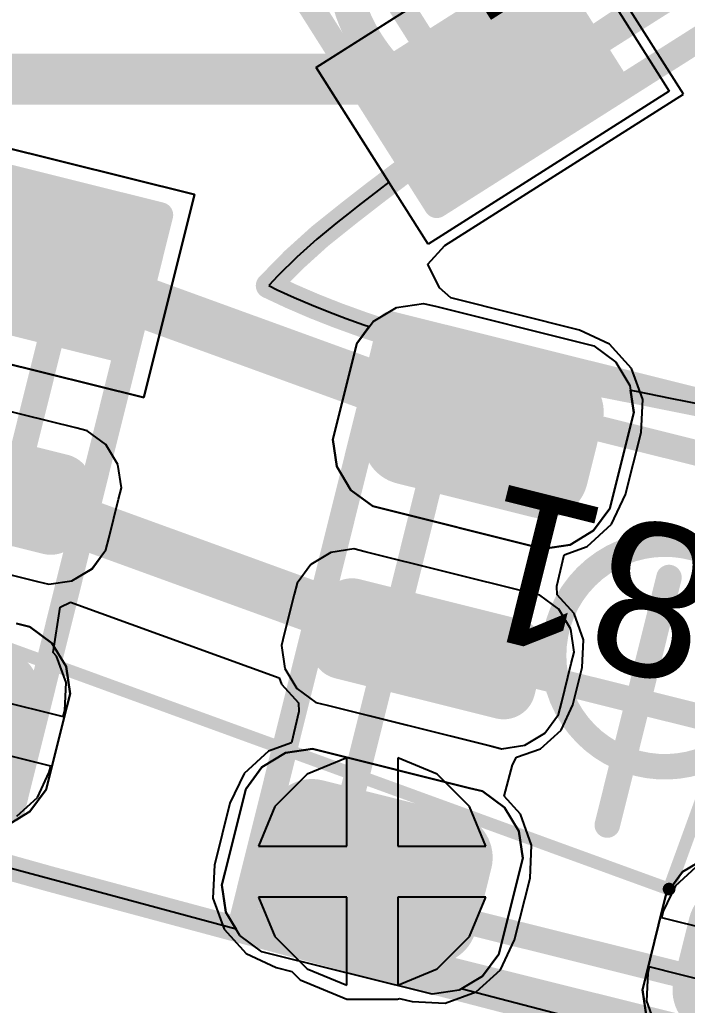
# Model space of a CAD drawing. Header units: inches. Extents: x -52 to 109, y 0 to 35.
# Drawn here: x 97.2 to 99.818, y 5.252 to 9.115 of the extents above; entities that cross this region are included whole.
import ezdxf

# ---------------------------------------------------------------- set-up
doc = ezdxf.new("R2010")
doc.units = ezdxf.units.IN
for name, color, linetype in [('Bottom Courtyard', 56, 'Continuous'), ('Bottom Layer', 5, 'Continuous'), ('Bottom Overlay', 54, 'Continuous'), ('Mechanical 1', 6, 'Continuous'), ('Mechanical 4', 56, 'Continuous'), ('Top Component Outline', 56, 'Continuous'), ('Top Courtyard', 56, 'Continuous'), ('Top Layer', 1, 'Continuous'), ('Top Overlay', 2, 'Continuous'), ('Top Paste', 8, 'Continuous'), ('Top Solder', 216, 'Continuous'), ('Via Holes', 16, 'Continuous')]:
    doc.layers.add(name, color=color, linetype=linetype)
doc.styles.add('Arial', font='', dxfattribs={"height": 0.2})
doc.styles.get('Arial').set_extended_font_data('Arial')

# ---------------------------------------------------------------- blocks, each defined once
blk = doc.blocks.new('APA_RGB_LED_2020_408')
at = {"layer": 'Top Layer'}
blk.add_hatch(color=1, dxfattribs=at).paths.add_polyline_path([(-1.25, -0.65), (-0.45, -0.65), (-0.45, -1.15), (-1.25, -1.15)])
at = {"layer": 'Top Paste'}
blk.add_hatch(color=8, dxfattribs=at).paths.add_polyline_path([(-1.25, -0.65), (-0.45, -0.65), (-0.45, -1.15), (-1.25, -1.15)])
at = {"layer": 'Top Solder'}
blk.add_hatch(color=216, dxfattribs=at).paths.add_polyline_path([(-1.3, -0.6), (-0.4, -0.6), (-0.4, -1.2), (-1.3, -1.2)])
at = {"layer": 'Top Component Outline'}
for points in [[(-1, 1, 0.1, 0.1, 0), (-1, -1, 0.1, 0.1, 0)], [(-1, -1, 0.1, 0.1, 0), (1, -1, 0.1, 0.1, 0)]]:
    blk.add_lwpolyline(points, format="xyseb", dxfattribs=at)
blk.add_lwpolyline([(-1.025, -1, 0.05, 0.05, 1), (-0.975, -1, 0.05, 0.05, 1)], format="xyseb", close=True, dxfattribs=at)
blk.add_lwpolyline([(-1.025, -1, 0.05, 0.05, 1), (-0.975, -1, 0.05, 0.05, 1)], format="xyseb", close=True, dxfattribs=at)
at = {"layer": 'Top Courtyard'}
for points in [[(-1.3, 1.2, 0.1, 0.1, 0), (-1.3, -1.2, 0.1, 0.1, 0)], [(-1.3, -1.2, 0.1, 0.1, 0), (1.3, -1.2, 0.1, 0.1, 0)]]:
    blk.add_lwpolyline(points, format="xyseb", dxfattribs=at)
blk.add_lwpolyline([(-1.325, -1.2, 0.05, 0.05, 1), (-1.275, -1.2, 0.05, 0.05, 1)], format="xyseb", close=True, dxfattribs=at)
blk.add_lwpolyline([(-1.325, -1.2, 0.05, 0.05, 1), (-1.275, -1.2, 0.05, 0.05, 1)], format="xyseb", close=True, dxfattribs=at)
at = {"layer": 'Top Overlay'}
for p, q in [((-1.41, -1.31), (-1.41, -0.49)), ((-1.41, -0.49), (-0.29, -0.49)), ((-0.29, -0.49), (-0.29, -1.31)), ((-0.29, -1.31), (-1.41, -1.31))]:
    blk.add_line(p, q, dxfattribs=at)
at = {"layer": 'Top Courtyard', "style": 'Arial'}
blk.add_text('D79', height=0.6, dxfattribs=at).set_placement((-0.8, -0.7))
blk = doc.blocks.new('APA_RGB_LED_2020_410')
at = {"layer": 'Top Layer'}
h = blk.add_hatch(color=1, dxfattribs=at)
edge = h.paths.add_edge_path()
edge.add_arc((-1.125, 1.025), 0.125, 90, 180)
edge.add_line((-1.25, 1.025), (-1.25, 0.775))
edge.add_arc((-1.125, 0.775), 0.125, 180, 270)
edge.add_line((-1.125, 0.65), (-0.575, 0.65))
edge.add_arc((-0.575, 0.775), 0.125, 270, 360)
edge.add_line((-0.45, 0.775), (-0.45, 1.025))
edge.add_arc((-0.575, 1.025), 0.125, 0, 90)
edge.add_line((-0.575, 1.15), (-1.125, 1.15))
h = blk.add_hatch(color=1, dxfattribs=at)
edge = h.paths.add_edge_path()
edge.add_arc((-1.175, 0.075), 0.075, 90, 180)
edge.add_line((-1.25, 0.075), (-1.25, -0.075))
edge.add_arc((-1.175, -0.075), 0.075, 180, 270)
edge.add_line((-1.175, -0.15), (-0.525, -0.15))
edge.add_arc((-0.525, -0.075), 0.075, 270, 360)
edge.add_line((-0.45, -0.075), (-0.45, 0.075))
edge.add_arc((-0.525, 0.075), 0.075, 0, 90)
edge.add_line((-0.525, 0.15), (-1.175, 0.15))
blk.add_hatch(color=1, dxfattribs=at).paths.add_polyline_path([(-1.25, -0.65), (-0.45, -0.65), (-0.45, -1.15), (-1.25, -1.15)])
at = {"layer": 'Top Paste'}
h = blk.add_hatch(color=8, dxfattribs=at)
edge = h.paths.add_edge_path()
edge.add_arc((-1.125, 1.025), 0.125, 90, 180)
edge.add_line((-1.25, 1.025), (-1.25, 0.775))
edge.add_arc((-1.125, 0.775), 0.125, 180, 270)
edge.add_line((-1.125, 0.65), (-0.575, 0.65))
edge.add_arc((-0.575, 0.775), 0.125, 270, 360)
edge.add_line((-0.45, 0.775), (-0.45, 1.025))
edge.add_arc((-0.575, 1.025), 0.125, 0, 90)
edge.add_line((-0.575, 1.15), (-1.125, 1.15))
h = blk.add_hatch(color=8, dxfattribs=at)
edge = h.paths.add_edge_path()
edge.add_arc((-1.175, 0.075), 0.075, 90, 180)
edge.add_line((-1.25, 0.075), (-1.25, -0.075))
edge.add_arc((-1.175, -0.075), 0.075, 180, 270)
edge.add_line((-1.175, -0.15), (-0.525, -0.15))
edge.add_arc((-0.525, -0.075), 0.075, 270, 360)
edge.add_line((-0.45, -0.075), (-0.45, 0.075))
edge.add_arc((-0.525, 0.075), 0.075, 0, 90)
edge.add_line((-0.525, 0.15), (-1.175, 0.15))
blk.add_hatch(color=8, dxfattribs=at).paths.add_polyline_path([(-1.25, -0.65), (-0.45, -0.65), (-0.45, -1.15), (-1.25, -1.15)])
at = {"layer": 'Top Solder'}
h = blk.add_hatch(color=216, dxfattribs=at)
edge = h.paths.add_edge_path()
edge.add_arc((-1.125, 1.025), 0.175, 90, 180)
edge.add_line((-1.3, 1.025), (-1.3, 0.775))
edge.add_arc((-1.125, 0.775), 0.175, 180, 270)
edge.add_line((-1.125, 0.6), (-0.575, 0.6))
edge.add_arc((-0.575, 0.775), 0.175, 270, 360)
edge.add_line((-0.4, 0.775), (-0.4, 1.025))
edge.add_arc((-0.575, 1.025), 0.175, 0, 90)
edge.add_line((-0.575, 1.2), (-1.125, 1.2))
h = blk.add_hatch(color=216, dxfattribs=at)
edge = h.paths.add_edge_path()
edge.add_arc((-1.175, 0.075), 0.125, 90, 180)
edge.add_line((-1.3, 0.075), (-1.3, -0.075))
edge.add_arc((-1.175, -0.075), 0.125, 180, 270)
edge.add_line((-1.175, -0.2), (-0.525, -0.2))
edge.add_arc((-0.525, -0.075), 0.125, 270, 360)
edge.add_line((-0.4, -0.075), (-0.4, 0.075))
edge.add_arc((-0.525, 0.075), 0.125, 0, 90)
edge.add_line((-0.525, 0.2), (-1.175, 0.2))
blk.add_hatch(color=216, dxfattribs=at).paths.add_polyline_path([(-1.3, -0.6), (-0.4, -0.6), (-0.4, -1.2), (-1.3, -1.2)])
at = {"layer": 'Top Component Outline'}
for points in [[(-1, 1, 0.1, 0.1, 0), (-1, -1, 0.1, 0.1, 0)], [(1, -1, 0.1, 0.1, 0), (-1, -1, 0.1, 0.1, 0)]]:
    blk.add_lwpolyline(points, format="xyseb", dxfattribs=at)
blk.add_lwpolyline([(-1.025, -1, 0.05, 0.05, 1), (-0.975, -1, 0.05, 0.05, 1)], format="xyseb", close=True, dxfattribs=at)
blk.add_lwpolyline([(-1.025, -1, 0.05, 0.05, 1), (-0.975, -1, 0.05, 0.05, 1)], format="xyseb", close=True, dxfattribs=at)
at = {"layer": 'Top Courtyard'}
for points in [[(-1.3, 1.2, 0.1, 0.1, 0), (-1.3, -1.2, 0.1, 0.1, 0)], [(1.3, 1.2, 0.1, 0.1, 0), (-1.3, 1.2, 0.1, 0.1, 0)], [(1.3, -1.2, 0.1, 0.1, 0), (-1.3, -1.2, 0.1, 0.1, 0)]]:
    blk.add_lwpolyline(points, format="xyseb", dxfattribs=at)
for points in [[(-1.325, 1.2, 0.05, 0.05, 1), (-1.275, 1.2, 0.05, 0.05, 1)], [(-1.325, 1.2, 0.05, 0.05, 1), (-1.275, 1.2, 0.05, 0.05, 1)], [(-1.325, -1.2, 0.05, 0.05, 1), (-1.275, -1.2, 0.05, 0.05, 1)], [(-1.325, -1.2, 0.05, 0.05, 1), (-1.275, -1.2, 0.05, 0.05, 1)]]:
    blk.add_lwpolyline(points, format="xyseb", close=True, dxfattribs=at)
at = {"layer": 'Top Overlay'}
for p, q in [((-1.3689, 1.1929), (-1.2929, 1.2689)), ((-1.41, 1.0937), (-1.3689, 1.1929)), ((-1.41, 1.04), (-1.41, 1.0937)), ((-1.41, 0.76), (-1.41, 1.04)), ((-1.41, 0.76), (-1.41, 0.76)), ((-1.41, 0.7063), (-1.41, 0.76)), ((-1.3689, 0.6071), (-1.41, 0.7063)), ((-1.2929, 0.5311), (-1.3689, 0.6071)), ((-1.1937, 0.49), (-1.2929, 0.5311)), ((-1.14, 0.49), (-1.1937, 0.49)), ((-1.2258, 0.31), (-1.3103, 0.275)), ((-1.18, 0.31), (-1.2258, 0.31)), ((-0.52, 0.31), (-1.18, 0.31)), ((-1.3103, 0.275), (-1.375, 0.2103)), ((-1.375, 0.2103), (-1.41, 0.1258)), ((-1.41, 0.1258), (-1.41, 0.08)), ((-1.41, 0.08), (-1.41, -0.08)), ((-1.41, 0.08), (-1.41, 0.08)), ((-1.41, -0.08), (-1.41, -0.1257)), ((-1.41, -0.1257), (-1.375, -0.2103)), ((-1.375, -0.2103), (-1.3103, -0.275)), ((-1.3103, -0.275), (-1.2258, -0.31)), ((-1.2258, -0.31), (-1.18, -0.31)), ((-1.18, -0.31), (-1.18, -0.31)), ((-1.18, -0.31), (-0.52, -0.31)), ((-1.41, -1.31), (-1.41, -0.49)), ((-1.41, -0.49), (-0.29, -0.49)), ((-0.29, -1.31), (-1.41, -1.31))]:
    blk.add_line(p, q, dxfattribs=at)
blk = doc.blocks.new('APA_RGB_LED_2020_411')
at = {"layer": 'Top Layer'}
h = blk.add_hatch(color=1, dxfattribs=at)
edge = h.paths.add_edge_path()
edge.add_arc((-1.125, 1.025), 0.125, 90, 180)
edge.add_line((-1.25, 1.025), (-1.25, 0.775))
edge.add_arc((-1.125, 0.775), 0.125, 180, 270)
edge.add_line((-1.125, 0.65), (-0.575, 0.65))
edge.add_arc((-0.575, 0.775), 0.125, 270, 360)
edge.add_line((-0.45, 0.775), (-0.45, 1.025))
edge.add_arc((-0.575, 1.025), 0.125, 0, 90)
edge.add_line((-0.575, 1.15), (-1.125, 1.15))
h = blk.add_hatch(color=1, dxfattribs=at)
edge = h.paths.add_edge_path()
edge.add_arc((0.575, 1.025), 0.125, 90, 180)
edge.add_line((0.45, 1.025), (0.45, 0.775))
edge.add_arc((0.575, 0.775), 0.125, 180, 270)
edge.add_line((0.575, 0.65), (1.125, 0.65))
edge.add_arc((1.125, 0.775), 0.125, 270, 360)
edge.add_line((1.25, 0.775), (1.25, 1.025))
edge.add_arc((1.125, 1.025), 0.125, 0, 90)
edge.add_line((1.125, 1.15), (0.575, 1.15))
h = blk.add_hatch(color=1, dxfattribs=at)
edge = h.paths.add_edge_path()
edge.add_arc((0.525, 0.075), 0.075, 90, 180)
edge.add_line((0.45, 0.075), (0.45, -0.075))
edge.add_arc((0.525, -0.075), 0.075, 180, 270)
edge.add_line((0.525, -0.15), (1.175, -0.15))
edge.add_arc((1.175, -0.075), 0.075, 270, 360)
edge.add_line((1.25, -0.075), (1.25, 0.075))
edge.add_arc((1.175, 0.075), 0.075, 0, 90)
edge.add_line((1.175, 0.15), (0.525, 0.15))
h = blk.add_hatch(color=1, dxfattribs=at)
edge = h.paths.add_edge_path()
edge.add_arc((0.575, -0.775), 0.125, 90, 180)
edge.add_line((0.45, -0.775), (0.45, -1.025))
edge.add_arc((0.575, -1.025), 0.125, 180, 270)
edge.add_line((0.575, -1.15), (1.125, -1.15))
edge.add_arc((1.125, -1.025), 0.125, 270, 360)
edge.add_line((1.25, -1.025), (1.25, -0.775))
edge.add_arc((1.125, -0.775), 0.125, 0, 90)
edge.add_line((1.125, -0.65), (0.575, -0.65))
at = {"layer": 'Top Paste'}
h = blk.add_hatch(color=8, dxfattribs=at)
edge = h.paths.add_edge_path()
edge.add_arc((-1.125, 1.025), 0.125, 90, 180)
edge.add_line((-1.25, 1.025), (-1.25, 0.775))
edge.add_arc((-1.125, 0.775), 0.125, 180, 270)
edge.add_line((-1.125, 0.65), (-0.575, 0.65))
edge.add_arc((-0.575, 0.775), 0.125, 270, 360)
edge.add_line((-0.45, 0.775), (-0.45, 1.025))
edge.add_arc((-0.575, 1.025), 0.125, 0, 90)
edge.add_line((-0.575, 1.15), (-1.125, 1.15))
h = blk.add_hatch(color=8, dxfattribs=at)
edge = h.paths.add_edge_path()
edge.add_arc((0.575, 1.025), 0.125, 90, 180)
edge.add_line((0.45, 1.025), (0.45, 0.775))
edge.add_arc((0.575, 0.775), 0.125, 180, 270)
edge.add_line((0.575, 0.65), (1.125, 0.65))
edge.add_arc((1.125, 0.775), 0.125, 270, 360)
edge.add_line((1.25, 0.775), (1.25, 1.025))
edge.add_arc((1.125, 1.025), 0.125, 0, 90)
edge.add_line((1.125, 1.15), (0.575, 1.15))
h = blk.add_hatch(color=8, dxfattribs=at)
edge = h.paths.add_edge_path()
edge.add_arc((0.525, 0.075), 0.075, 90, 180)
edge.add_line((0.45, 0.075), (0.45, -0.075))
edge.add_arc((0.525, -0.075), 0.075, 180, 270)
edge.add_line((0.525, -0.15), (1.175, -0.15))
edge.add_arc((1.175, -0.075), 0.075, 270, 360)
edge.add_line((1.25, -0.075), (1.25, 0.075))
edge.add_arc((1.175, 0.075), 0.075, 0, 90)
edge.add_line((1.175, 0.15), (0.525, 0.15))
h = blk.add_hatch(color=8, dxfattribs=at)
edge = h.paths.add_edge_path()
edge.add_arc((0.575, -0.775), 0.125, 90, 180)
edge.add_line((0.45, -0.775), (0.45, -1.025))
edge.add_arc((0.575, -1.025), 0.125, 180, 270)
edge.add_line((0.575, -1.15), (1.125, -1.15))
edge.add_arc((1.125, -1.025), 0.125, 270, 360)
edge.add_line((1.25, -1.025), (1.25, -0.775))
edge.add_arc((1.125, -0.775), 0.125, 0, 90)
edge.add_line((1.125, -0.65), (0.575, -0.65))
at = {"layer": 'Top Solder'}
h = blk.add_hatch(color=216, dxfattribs=at)
edge = h.paths.add_edge_path()
edge.add_arc((-1.125, 1.025), 0.175, 90, 180)
edge.add_line((-1.3, 1.025), (-1.3, 0.775))
edge.add_arc((-1.125, 0.775), 0.175, 180, 270)
edge.add_line((-1.125, 0.6), (-0.575, 0.6))
edge.add_arc((-0.575, 0.775), 0.175, 270, 360)
edge.add_line((-0.4, 0.775), (-0.4, 1.025))
edge.add_arc((-0.575, 1.025), 0.175, 0, 90)
edge.add_line((-0.575, 1.2), (-1.125, 1.2))
h = blk.add_hatch(color=216, dxfattribs=at)
edge = h.paths.add_edge_path()
edge.add_arc((0.575, 1.025), 0.175, 90, 180)
edge.add_line((0.4, 1.025), (0.4, 0.775))
edge.add_arc((0.575, 0.775), 0.175, 180, 270)
edge.add_line((0.575, 0.6), (1.125, 0.6))
edge.add_arc((1.125, 0.775), 0.175, 270, 360)
edge.add_line((1.3, 0.775), (1.3, 1.025))
edge.add_arc((1.125, 1.025), 0.175, 0, 90)
edge.add_line((1.125, 1.2), (0.575, 1.2))
h = blk.add_hatch(color=216, dxfattribs=at)
edge = h.paths.add_edge_path()
edge.add_arc((0.525, 0.075), 0.125, 90, 180)
edge.add_line((0.4, 0.075), (0.4, -0.075))
edge.add_arc((0.525, -0.075), 0.125, 180, 270)
edge.add_line((0.525, -0.2), (1.175, -0.2))
edge.add_arc((1.175, -0.075), 0.125, 270, 360)
edge.add_line((1.3, -0.075), (1.3, 0.075))
edge.add_arc((1.175, 0.075), 0.125, 0, 90)
edge.add_line((1.175, 0.2), (0.525, 0.2))
h = blk.add_hatch(color=216, dxfattribs=at)
edge = h.paths.add_edge_path()
edge.add_arc((0.575, -0.775), 0.175, 90, 180)
edge.add_line((0.4, -0.775), (0.4, -1.025))
edge.add_arc((0.575, -1.025), 0.175, 180, 270)
edge.add_line((0.575, -1.2), (1.125, -1.2))
edge.add_arc((1.125, -1.025), 0.175, 270, 360)
edge.add_line((1.3, -1.025), (1.3, -0.775))
edge.add_arc((1.125, -0.775), 0.175, 0, 90)
edge.add_line((1.125, -0.6), (0.575, -0.6))
at = {"layer": 'Top Component Outline'}
for points in [[(1, 1, 0.1, 0.1, 0), (-1, 1, 0.1, 0.1, 0)], [(1, 1, 0.1, 0.1, 0), (1, -1, 0.1, 0.1, 0)], [(1, -1, 0.1, 0.1, 0), (-1, -1, 0.1, 0.1, 0)]]:
    blk.add_lwpolyline(points, format="xyseb", dxfattribs=at)
for points in [[(0.975, 1, 0.05, 0.05, 1), (1.025, 1, 0.05, 0.05, 1)], [(0.975, 1, 0.05, 0.05, 1), (1.025, 1, 0.05, 0.05, 1)], [(0.975, -1, 0.05, 0.05, 1), (1.025, -1, 0.05, 0.05, 1)], [(0.975, -1, 0.05, 0.05, 1), (1.025, -1, 0.05, 0.05, 1)]]:
    blk.add_lwpolyline(points, format="xyseb", close=True, dxfattribs=at)
at = {"layer": 'Top Courtyard'}
for points in [[(1.3, 1.2, 0.1, 0.1, 0), (-1.3, 1.2, 0.1, 0.1, 0)], [(1.3, 1.2, 0.1, 0.1, 0), (1.3, -1.2, 0.1, 0.1, 0)], [(0, 0.5, 0.1, 0.1, 0), (0, -0.5, 0.1, 0.1, 0)], [(0.5, 0, 0.1, 0.1, 0), (-0.5, 0, 0.1, 0.1, 0)], [(1.3, -1.2, 0.1, 0.1, 0), (-1.3, -1.2, 0.1, 0.1, 0)]]:
    blk.add_lwpolyline(points, format="xyseb", dxfattribs=at)
for points in [[(1.275, 1.2, 0.05, 0.05, 1), (1.325, 1.2, 0.05, 0.05, 1)], [(1.275, 1.2, 0.05, 0.05, 1), (1.325, 1.2, 0.05, 0.05, 1)], [(-0.025, 0.5, 0.05, 0.05, 1), (0.025, 0.5, 0.05, 0.05, 1)], [(0.475, 0, 0.05, 0.05, 1), (0.525, 0, 0.05, 0.05, 1)], [(-0.025, -0.5, 0.05, 0.05, 1), (0.025, -0.5, 0.05, 0.05, 1)], [(1.275, -1.2, 0.05, 0.05, 1), (1.325, -1.2, 0.05, 0.05, 1)], [(1.275, -1.2, 0.05, 0.05, 1), (1.325, -1.2, 0.05, 0.05, 1)]]:
    blk.add_lwpolyline(points, format="xyseb", close=True, dxfattribs=at)
at = {"layer": 'Top Overlay'}
for p, q in [((0.4071, 1.2689), (0.5063, 1.31)), ((0.5063, 1.31), (0.56, 1.31)), ((0.56, 1.31), (0.56, 1.31)), ((0.56, 1.31), (1.14, 1.31)), ((1.14, 1.31), (1.1937, 1.31)), ((1.1937, 1.31), (1.2929, 1.2689)), ((0.3311, 1.1929), (0.4071, 1.2689)), ((1.2929, 1.2689), (1.3689, 1.1929)), ((-0.3311, 1.1929), (-0.29, 1.0937)), ((0.29, 1.0937), (0.3311, 1.1929)), ((1.3689, 1.1929), (1.41, 1.0937)), ((-0.29, 1.0937), (-0.29, 1.04)), ((0.29, 1.04), (0.29, 1.0937)), ((1.41, 1.0937), (1.41, 1.04)), ((-0.29, 1.04), (-0.29, 1.04)), ((-0.29, 1.04), (-0.29, 0.76)), ((0.29, 0.76), (0.29, 1.04)), ((1.41, 1.04), (1.41, 1.04)), ((1.41, 1.04), (1.41, 0.76)), ((-0.29, 0.76), (-0.29, 0.7063)), ((0.29, 0.76), (0.29, 0.76)), ((0.29, 0.7063), (0.29, 0.76)), ((1.41, 0.76), (1.41, 0.7063)), ((-0.29, 0.7063), (-0.3311, 0.6071)), ((0.3311, 0.6071), (0.29, 0.7063)), ((1.41, 0.7063), (1.3689, 0.6071)), ((-0.3311, 0.6071), (-0.4071, 0.5311)), ((0.4071, 0.5311), (0.3311, 0.6071)), ((1.3689, 0.6071), (1.2929, 0.5311)), ((0.5063, 0.49), (0.4071, 0.5311)), ((1.2929, 0.5311), (1.1937, 0.49)), ((0.56, 0.49), (0.5063, 0.49)), ((1.14, 0.49), (0.56, 0.49)), ((1.1937, 0.49), (1.14, 0.49)), ((1.14, 0.49), (1.14, 0.49)), ((0.4742, 0.31), (0.3897, 0.275)), ((0.52, 0.31), (0.4742, 0.31)), ((1.18, 0.31), (0.52, 0.31)), ((1.2258, 0.31), (1.18, 0.31)), ((1.18, 0.31), (1.18, 0.31)), ((1.3103, 0.275), (1.2258, 0.31)), ((0.3897, 0.275), (0.325, 0.2103)), ((1.375, 0.2103), (1.3103, 0.275)), ((0.325, 0.2103), (0.29, 0.1258)), ((1.41, 0.1258), (1.375, 0.2103)), ((0.29, 0.1258), (0.29, 0.08)), ((1.41, 0.08), (1.41, 0.1258)), ((0.29, 0.08), (0.29, -0.08)), ((0.29, 0.08), (0.29, 0.08)), ((1.41, -0.08), (1.41, 0.08)), ((0.29, -0.08), (0.29, -0.1258)), ((1.41, -0.1257), (1.41, -0.08)), ((1.41, -0.08), (1.41, -0.08)), ((0.29, -0.1258), (0.325, -0.2103)), ((1.375, -0.2103), (1.41, -0.1257)), ((0.325, -0.2103), (0.3897, -0.275)), ((1.3103, -0.275), (1.375, -0.2103)), ((0.3897, -0.275), (0.4743, -0.31)), ((1.2258, -0.31), (1.3103, -0.275)), ((0.4743, -0.31), (0.52, -0.31)), ((0.52, -0.31), (0.52, -0.31)), ((0.52, -0.31), (1.18, -0.31)), ((1.18, -0.31), (1.2258, -0.31)), ((0.4071, -0.5311), (0.5063, -0.49)), ((0.5063, -0.49), (0.56, -0.49)), ((0.56, -0.49), (0.56, -0.49)), ((0.56, -0.49), (1.14, -0.49)), ((1.14, -0.49), (1.1937, -0.49)), ((1.1937, -0.49), (1.2929, -0.5311)), ((0.3311, -0.6071), (0.4071, -0.5311)), ((1.2929, -0.5311), (1.3689, -0.6071)), ((0.29, -0.7063), (0.3311, -0.6071)), ((1.3689, -0.6071), (1.41, -0.7063)), ((0.29, -0.76), (0.29, -0.7063)), ((1.41, -0.7063), (1.41, -0.76)), ((0.29, -1.04), (0.29, -0.76)), ((1.41, -0.76), (1.41, -0.76)), ((1.41, -0.76), (1.41, -1.04)), ((0.29, -1.04), (0.29, -1.04)), ((0.29, -1.0937), (0.29, -1.04)), ((1.41, -1.04), (1.41, -1.0937)), ((0.3311, -1.1929), (0.29, -1.0937)), ((1.41, -1.0937), (1.3689, -1.1929)), ((0.4071, -1.2689), (0.3311, -1.1929)), ((1.3689, -1.1929), (1.2929, -1.2689)), ((0.5063, -1.31), (0.4071, -1.2689)), ((1.2929, -1.2689), (1.1937, -1.31)), ((0.56, -1.31), (0.5063, -1.31)), ((1.14, -1.31), (0.56, -1.31)), ((1.1937, -1.31), (1.14, -1.31)), ((1.14, -1.31), (1.14, -1.31))]:
    blk.add_line(p, q, dxfattribs=at)
at = {"layer": 'Top Courtyard', "style": 'Arial'}
blk.add_text('D81', height=0.6, dxfattribs=at).set_placement((-0.8, -0.7))
blk = doc.blocks.new('GCT_MEM2085_00_115_00_A_REV0_2_B_439')
at = {"layer": 'Bottom Courtyard'}
for points in [[(6.2, 11.62, 0.05, 0.05, 0), (-6.2, 11.62, 0.05, 0.05, 0)], [(6.2, -4.48, 0.05, 0.05, 0), (6.2, 11.62, 0.05, 0.05, 0)]]:
    blk.add_lwpolyline(points, format="xyseb", dxfattribs=at)
blk.add_lwpolyline([(6.1875, 11.62, 0.025, 0.025, 1), (6.2125, 11.62, 0.025, 0.025, 1)], format="xyseb", close=True, dxfattribs=at)
blk.add_lwpolyline([(6.1875, 11.62, 0.025, 0.025, 1), (6.2125, 11.62, 0.025, 0.025, 1)], format="xyseb", close=True, dxfattribs=at)

msp = doc.modelspace()

# ---------------------------------------------------------------- hatches: boundary and pattern name
at = {"layer": 'Bottom Layer'}
h = msp.add_hatch(color=5, dxfattribs=at)
edge = h.paths.add_edge_path()
edge.add_arc((98.5824, 5.7761), 0.3, 0, 360)
at = {"layer": 'Top Layer'}
h = msp.add_hatch(color=1, dxfattribs=at)
edge = h.paths.add_edge_path()
edge.add_arc((98.5824, 5.7761), 0.3, 0, 360)
at = {"layer": 'Via Holes'}
h = msp.add_hatch(color=7, dxfattribs=at)
edge = h.paths.add_edge_path()
edge.add_arc((98.5824, 5.7761), 0.15, 0, 360)

# ---------------------------------------------------------------- linework, layer by layer
at = {"layer": 'Bottom Layer'}
for p, q in [((98.4824, 6.2218), (98.3275, 6.1576)), ((98.4824, 5.8761), (98.4824, 6.2218)), ((98.8373, 6.1576), (98.6824, 6.2218)), ((98.6824, 6.2218), (98.6824, 5.8761)), ((98.3275, 6.1576), (98.2009, 6.031)), ((98.9639, 6.031), (98.8373, 6.1576)), ((98.2009, 6.031), (98.1368, 5.8761)), ((99.0281, 5.8761), (98.9639, 6.031)), ((98.1368, 5.8761), (98.4824, 5.8761)), ((98.6824, 5.8761), (99.0281, 5.8761)), ((98.4824, 5.6761), (98.1368, 5.6761)), ((98.1368, 5.6761), (98.2009, 5.5212)), ((98.4824, 5.3305), (98.4824, 5.6761)), ((99.0281, 5.6761), (98.6824, 5.6761)), ((98.6824, 5.6761), (98.6824, 5.3305)), ((98.9639, 5.5212), (99.0281, 5.6761)), ((98.2009, 5.5212), (98.3275, 5.3946)), ((98.8373, 5.3946), (98.9639, 5.5212)), ((98.3275, 5.3946), (98.4824, 5.3305)), ((98.6824, 5.3305), (98.8373, 5.3946))]:
    msp.add_line(p, q, dxfattribs=at)
at = {"layer": 'Mechanical 1'}
for points in [[(99.3267, 6.7905, 0.1, 0.1, -0.303346), (99.7299, 7.06, 0.1, 0.1, 0)], [(99.7299, 7.06, 0.1, 0.1, -0.198913), (100.0386, 6.9321, 0.1, 0.1, 0)], [(99.4213, 6.3149, 0.1, 0.1, -0.303346), (99.3267, 6.7905, 0.1, 0.1, 0)], [(99.897, 6.2202, 0.1, 0.1, -0.303347), (99.4213, 6.3149, 0.1, 0.1, 0)]]:
    msp.add_lwpolyline(points, format="xyseb", dxfattribs=at)
for points in [[(99.7049, 7.06, 0.05, 0.05, 1), (99.7549, 7.06, 0.05, 0.05, 1)], [(99.7049, 7.06, 0.05, 0.05, 1), (99.7549, 7.06, 0.05, 0.05, 1)], [(99.3017, 6.7905, 0.05, 0.05, 1), (99.3517, 6.7905, 0.05, 0.05, 1)], [(99.3017, 6.7905, 0.05, 0.05, 1), (99.3517, 6.7905, 0.05, 0.05, 1)], [(99.3963, 6.3149, 0.05, 0.05, 1), (99.4463, 6.3149, 0.05, 0.05, 1)], [(99.3963, 6.3149, 0.05, 0.05, 1), (99.4463, 6.3149, 0.05, 0.05, 1)]]:
    msp.add_lwpolyline(points, format="xyseb", close=True, dxfattribs=at)
at = {"layer": 'Mechanical 4'}
for points in [[(99.2823, 8.9278, 0.1, 0.1, -0.005604), (99.9306, 9.3556, 0.1, 0.1, 0)], [(98.8103, 8.5983, 0.1, 0.1, -0.007671), (99.2823, 8.9278, 0.1, 0.1, 0)], [(98.4868, 8.3545, 0.1, 0.1, -0.011118), (98.8103, 8.5983, 0.1, 0.1, 0)], [(98.1756, 8.073, 0.1, 0.1, -0.045844), (98.4869, 8.3544, 0.1, 0.1, 0)], [(98.4451, 7.9568, 0.1, 0.1, -0.023513), (98.1756, 8.073, 0.1, 0.1, 0)], [(98.7246, 7.8633, 0.1, 0.1, -0.018437), (98.4451, 7.9568, 0.1, 0.1, 0)], [(99.0133, 7.7865, 0.1, 0.1, -0.01305), (98.7246, 7.8633, 0.1, 0.1, 0)], [(99.6163, 7.6592, 0.1, 0.1, -0.010351), (99.0133, 7.7865, 0.1, 0.1, 0)], [(99.6163, 7.6592, 0.1, 0.1, 0), (99.7491, 7.6327, 0.1, 0.1, 0)], [(99.7491, 7.6327, 0.1, 0.1, 0), (99.8831, 7.6059, 0.1, 0.1, 0)], [(97.3167, 5.7477, 0.1, 0.1, -0.01011), (94.7886, 6.4918, 0.1, 0.1, 0)], [(97.3167, 5.7477, 0.1, 0.1, 0), (98.652, 5.3889, 0.1, 0.1, 0)], [(98.652, 5.3889, 0.1, 0.1, 0), (99.9885, 5.0425, 0.1, 0.1, 0)]]:
    msp.add_lwpolyline(points, format="xyseb", dxfattribs=at)
for points in [[(99.2573, 8.9278, 0.05, 0.05, 1), (99.3073, 8.9278, 0.05, 0.05, 1)], [(99.2573, 8.9278, 0.05, 0.05, 1), (99.3073, 8.9278, 0.05, 0.05, 1)], [(98.7853, 8.5983, 0.05, 0.05, 1), (98.8353, 8.5983, 0.05, 0.05, 1)], [(98.7853, 8.5983, 0.05, 0.05, 1), (98.8353, 8.5983, 0.05, 0.05, 1)], [(98.4619, 8.3545, 0.05, 0.05, 1), (98.5118, 8.3545, 0.05, 0.05, 1)], [(98.4619, 8.3544, 0.05, 0.05, 1), (98.5119, 8.3544, 0.05, 0.05, 1)], [(98.1506, 8.073, 0.05, 0.05, 1), (98.2006, 8.073, 0.05, 0.05, 1)], [(98.1506, 8.073, 0.05, 0.05, 1), (98.2006, 8.073, 0.05, 0.05, 1)], [(98.4201, 7.9568, 0.05, 0.05, 1), (98.4701, 7.9568, 0.05, 0.05, 1)], [(98.4201, 7.9568, 0.05, 0.05, 1), (98.4701, 7.9568, 0.05, 0.05, 1)], [(98.6996, 7.8633, 0.05, 0.05, 1), (98.7496, 7.8633, 0.05, 0.05, 1)], [(98.6996, 7.8633, 0.05, 0.05, 1), (98.7496, 7.8633, 0.05, 0.05, 1)], [(98.9883, 7.7865, 0.05, 0.05, 1), (99.0383, 7.7865, 0.05, 0.05, 1)], [(98.9883, 7.7865, 0.05, 0.05, 1), (99.0383, 7.7865, 0.05, 0.05, 1)], [(99.5913, 7.6592, 0.05, 0.05, 1), (99.6413, 7.6592, 0.05, 0.05, 1)], [(99.5913, 7.6592, 0.05, 0.05, 1), (99.6413, 7.6592, 0.05, 0.05, 1)], [(99.7241, 7.6327, 0.05, 0.05, 1), (99.7741, 7.6327, 0.05, 0.05, 1)], [(99.7241, 7.6327, 0.05, 0.05, 1), (99.7741, 7.6327, 0.05, 0.05, 1)], [(97.2917, 5.7477, 0.05, 0.05, 1), (97.3417, 5.7477, 0.05, 0.05, 1)], [(97.2917, 5.7477, 0.05, 0.05, 1), (97.3417, 5.7477, 0.05, 0.05, 1)], [(98.627, 5.3889, 0.05, 0.05, 1), (98.677, 5.3889, 0.05, 0.05, 1)], [(98.627, 5.3889, 0.05, 0.05, 1), (98.677, 5.3889, 0.05, 0.05, 1)]]:
    msp.add_lwpolyline(points, format="xyseb", close=True, dxfattribs=at)
at = {"layer": 'Top Layer'}
for p, q in [((99.8023, 8.8235), (99.3205, 9.5836)), ((98.8667, 8.2304), (99.8023, 8.8235)), ((98.7997, 8.1574), (98.8667, 8.2304)), ((98.8456, 8.0643), (98.7997, 8.1574)), ((98.8907, 8.0247), (98.8456, 8.0643)), ((99.3951, 7.8989), (98.8907, 8.0247)), ((99.5121, 7.8438), (99.3951, 7.8989)), ((99.599, 7.7481), (99.5121, 7.8438)), ((99.6427, 7.6264), (99.599, 7.7481)), ((99.6365, 7.4973), (99.6427, 7.6264)), ((99.576, 7.2547), (99.6365, 7.4973)), ((99.5208, 7.1377), (99.576, 7.2547)), ((99.4251, 7.0508), (99.5208, 7.1377)), ((99.335, 7.0185), (99.4251, 7.0508)), ((99.3065, 6.895), (99.335, 7.0185)), ((99.3074, 6.8613), (99.3065, 6.895)), ((99.374, 6.7879), (99.3074, 6.8613)), ((97.3315, 6.6345), (97.3582, 6.8133)), ((97.3582, 6.8133), (97.3993, 6.8329)), ((97.3993, 6.8329), (98.2174, 6.5357)), ((99.4109, 6.685), (99.374, 6.7879)), ((99.4057, 6.5757), (99.4109, 6.685)), ((97.3444, 6.6203), (97.3315, 6.6345)), ((97.3814, 6.5173), (97.3444, 6.6203)), ((99.3694, 6.4302), (99.4057, 6.5757)), ((98.2174, 6.5357), (98.2263, 6.5108)), ((96.8312, 6.5181), (97.3701, 6.3838)), ((97.3762, 6.408), (97.3814, 6.5173)), ((98.2263, 6.5108), (98.2929, 6.4375)), ((98.2929, 6.4375), (98.2938, 6.4038)), ((99.3227, 6.3312), (99.3694, 6.4302)), ((97.3701, 6.3838), (97.3762, 6.408)), ((98.2938, 6.4038), (98.2653, 6.2803)), ((97.3217, 6.1897), (96.8799, 6.2999)), ((99.2418, 6.2577), (99.3227, 6.3312)), ((98.2653, 6.2803), (98.1752, 6.248)), ((98.1752, 6.248), (98.0795, 6.161)), ((99.1319, 6.1948), (99.1485, 6.2242)), ((99.1485, 6.2242), (99.2418, 6.2577)), ((97.3157, 6.1655), (97.3217, 6.1897)), ((99.0991, 6.0724), (99.1319, 6.1948)), ((97.269, 6.0665), (97.3157, 6.1655)), ((98.0795, 6.161), (98.0243, 6.0441)), ((97.188, 5.9929), (97.269, 6.0665)), ((99.1635, 6.0015), (99.0991, 6.0724)), ((98.0243, 6.0441), (97.9638, 5.8015)), ((99.2072, 5.8799), (99.1635, 6.0015)), ((99.201, 5.7507), (99.2072, 5.8799)), ((97.9638, 5.8015), (97.9576, 5.6724)), ((99.8509, 5.793), (99.7699, 5.7195)), ((99.1405, 5.5081), (99.201, 5.7507)), ((99.7699, 5.7195), (99.7233, 5.6205)), ((97.9576, 5.6724), (98.0013, 5.5507)), ((99.7233, 5.6205), (99.7172, 5.5962)), ((99.7172, 5.5962), (100.2561, 5.4619)), ((98.0013, 5.5507), (98.0882, 5.455)), ((99.0854, 5.3912), (99.1405, 5.5081)), ((98.0882, 5.455), (98.2052, 5.3998)), ((98.2052, 5.3998), (98.267, 5.3844)), ((98.267, 5.3844), (98.2992, 5.3522)), ((98.9897, 5.3043), (99.0854, 5.3912)), ((99.6628, 5.3779), (99.6575, 5.2687)), ((99.6688, 5.4022), (99.6628, 5.3779)), ((100.1107, 5.292), (99.6688, 5.4022)), ((98.2992, 5.3522), (98.483, 5.2761)), ((98.868, 5.2606), (98.9897, 5.3043)), ((98.483, 5.2761), (98.6819, 5.2761)), ((98.6819, 5.2761), (98.6892, 5.2792)), ((98.6892, 5.2792), (98.7388, 5.2668)), ((98.7388, 5.2668), (98.868, 5.2606)), ((99.6575, 5.2687), (99.6945, 5.1657))]:
    msp.add_line(p, q, dxfattribs=at)
for points in [[(96.0322, 8.8823, 0.2, 0.2, 0), (98.6133, 8.8823, 0.2, 0.2, 0)], [(98.6133, 8.8823, 0.2, 0.2, 0), (98.6454, 8.8502, 0.2, 0.2, 0)], [(99.0225, 8.8502, 0.2, 0.2, 0), (99.0546, 8.8823, 0.2, 0.2, 0)], [(98.6454, 8.8502, 0.2, 0.2, 0), (99.0225, 8.8502, 0.2, 0.2, 0)], [(97.2425, 8.1676, 0.2, 0.2, 0), (97.5024, 8.0732, 0.2, 0.2, 0)], [(97.5024, 8.0732, 0.2, 0.2, 0), (98.758, 7.6171, 0.2, 0.2, 0)], [(98.758, 7.6171, 0.2, 0.2, 0), (99.0179, 7.5227, 0.2, 0.2, 0)], [(97.0248, 7.2944, 0.2, 0.2, 0), (97.3083, 7.1914, 0.2, 0.2, 0)], [(97.3083, 7.1914, 0.2, 0.2, 0), (98.5166, 6.7524, 0.2, 0.2, 0)], [(98.5166, 6.7524, 0.2, 0.2, 0), (98.8001, 6.6494, 0.2, 0.2, 0)]]:
    msp.add_lwpolyline(points, format="xyseb", dxfattribs=at)
for points in [[(98.5633, 8.8823, 0.1, 0.1, 1), (98.6633, 8.8823, 0.1, 0.1, 1)], [(98.5633, 8.8823, 0.1, 0.1, 1), (98.6633, 8.8823, 0.1, 0.1, 1)], [(99.0046, 8.8823, 0.1, 0.1, 1), (99.1046, 8.8823, 0.1, 0.1, 1)], [(98.5954, 8.8502, 0.1, 0.1, 1), (98.6954, 8.8502, 0.1, 0.1, 1)], [(98.5954, 8.8502, 0.1, 0.1, 1), (98.6954, 8.8502, 0.1, 0.1, 1)], [(98.9725, 8.8502, 0.1, 0.1, 1), (99.0725, 8.8502, 0.1, 0.1, 1)], [(98.9725, 8.8502, 0.1, 0.1, 1), (99.0725, 8.8502, 0.1, 0.1, 1)], [(97.1925, 8.1676, 0.1, 0.1, 1), (97.2925, 8.1676, 0.1, 0.1, 1)], [(97.4524, 8.0732, 0.1, 0.1, 1), (97.5524, 8.0732, 0.1, 0.1, 1)], [(97.4524, 8.0732, 0.1, 0.1, 1), (97.5524, 8.0732, 0.1, 0.1, 1)], [(98.708, 7.6171, 0.1, 0.1, 1), (98.808, 7.6171, 0.1, 0.1, 1)], [(98.708, 7.6171, 0.1, 0.1, 1), (98.808, 7.6171, 0.1, 0.1, 1)], [(98.9679, 7.5227, 0.1, 0.1, 1), (99.0679, 7.5227, 0.1, 0.1, 1)], [(97.2583, 7.1914, 0.1, 0.1, 1), (97.3583, 7.1914, 0.1, 0.1, 1)], [(97.2583, 7.1914, 0.1, 0.1, 1), (97.3583, 7.1914, 0.1, 0.1, 1)], [(98.4666, 6.7524, 0.1, 0.1, 1), (98.5666, 6.7524, 0.1, 0.1, 1)], [(98.4666, 6.7524, 0.1, 0.1, 1), (98.5666, 6.7524, 0.1, 0.1, 1)], [(98.7501, 6.6494, 0.1, 0.1, 1), (98.8501, 6.6494, 0.1, 0.1, 1)]]:
    msp.add_lwpolyline(points, format="xyseb", close=True, dxfattribs=at)
at = {"layer": 'Top Overlay'}
for p, q in [((99.3081, 9.5284), (98.3621, 8.9288)), ((98.3621, 8.9288), (98.6477, 8.4782)), ((97.885, 8.43), (96.7983, 8.7009)), ((98.6477, 8.4782), (98.607, 8.4476)), ((97.6867, 7.6343), (97.885, 8.43)), ((98.607, 8.4476), (98.527, 8.3857)), ((98.527, 8.3857), (98.4872, 8.3545)), ((98.4872, 8.3545), (98.4456, 8.3225)), ((98.4872, 8.3545), (98.4872, 8.3545)), ((98.4456, 8.3225), (98.3646, 8.2557)), ((98.3646, 8.2557), (98.2868, 8.1853)), ((98.2868, 8.1853), (98.2123, 8.1114)), ((98.2123, 8.1114), (98.1763, 8.0731)), ((98.1763, 8.0731), (98.2094, 8.0572)), ((98.2094, 8.0572), (98.2761, 8.0266)), ((98.2761, 8.0266), (98.3435, 7.9975)), ((98.3435, 7.9975), (98.4116, 7.97)), ((98.4116, 7.97), (98.4459, 7.9569)), ((98.4459, 7.9569), (98.4805, 7.9441)), ((98.4805, 7.9441), (98.5499, 7.9194)), ((96.5999, 7.9053), (97.6867, 7.6343)), ((98.5705, 7.9125), (98.5214, 7.8461)), ((98.5499, 7.9194), (98.5705, 7.9125)), ((98.5214, 7.8461), (98.5084, 7.794)), ((98.5084, 7.794), (98.4406, 7.5223)), ((97.4199, 7.5153), (96.7795, 7.675)), ((99.6081, 7.5751), (99.5949, 7.6632)), ((99.5949, 7.6632), (99.6172, 7.6589)), ((99.6172, 7.6589), (99.7499, 7.6324)), ((99.7499, 7.6324), (99.8835, 7.6055)), ((99.5951, 7.523), (99.6081, 7.5751)), ((97.4643, 7.5043), (97.4199, 7.5153)), ((97.4199, 7.5153), (97.4199, 7.5153)), ((97.5379, 7.4498), (97.4643, 7.5043)), ((98.4406, 7.5223), (98.4276, 7.4702)), ((98.4406, 7.5223), (98.4406, 7.5223)), ((99.5274, 7.2513), (99.5951, 7.523)), ((99.5951, 7.523), (99.5951, 7.523)), ((98.4276, 7.4702), (98.4435, 7.3639)), ((97.585, 7.3714), (97.5379, 7.4498)), ((97.5985, 7.2809), (97.585, 7.3714)), ((98.4435, 7.3639), (98.4988, 7.2719)), ((97.5875, 7.2365), (97.5985, 7.2809)), ((98.4988, 7.2719), (98.5852, 7.208)), ((97.5488, 7.0813), (97.5875, 7.2365)), ((99.5144, 7.1992), (99.5274, 7.2513)), ((98.5852, 7.208), (98.6373, 7.195)), ((98.6373, 7.195), (99.2001, 7.0547)), ((99.4505, 7.1129), (99.5144, 7.1992)), ((99.3584, 7.0576), (99.4505, 7.1129)), ((96.6296, 7.0734), (97.27, 6.9137)), ((97.5377, 7.0369), (97.5488, 7.0813)), ((97.5488, 7.0813), (97.5488, 7.0813)), ((97.4833, 6.9633), (97.5377, 7.0369)), ((98.5105, 7.0411), (98.4201, 7.0276)), ((98.5549, 7.03), (98.5105, 7.0411)), ((99.2001, 7.0547), (99.2001, 7.0547)), ((99.2001, 7.0547), (99.2522, 7.0417)), ((99.2522, 7.0417), (99.3584, 7.0576)), ((98.4201, 7.0276), (98.3416, 6.9804)), ((99.1953, 6.8703), (98.5549, 7.03)), ((97.4048, 6.9162), (97.4833, 6.9633)), ((98.3416, 6.9804), (98.2872, 6.9069)), ((97.3143, 6.9027), (97.4048, 6.9162)), ((97.27, 6.9137), (97.3143, 6.9027)), ((98.2872, 6.9069), (98.2761, 6.8625)), ((98.2761, 6.8625), (98.2374, 6.7072)), ((98.2761, 6.8625), (98.2761, 6.8625)), ((99.2397, 6.8593), (99.1953, 6.8703)), ((99.3133, 6.8049), (99.2397, 6.8593)), ((99.3604, 6.7264), (99.3133, 6.8049)), ((97.2397, 6.7358), (97.1876, 6.7488)), ((97.3261, 6.6719), (97.2397, 6.7358)), ((99.3739, 6.6359), (99.3604, 6.7264)), ((98.2374, 6.7072), (98.2264, 6.6629)), ((97.3814, 6.5798), (97.3261, 6.6719)), ((98.2264, 6.6629), (98.2399, 6.5724)), ((99.3629, 6.5915), (99.3739, 6.6359)), ((97.3972, 6.4736), (97.3814, 6.5798)), ((98.2399, 6.5724), (98.287, 6.4939)), ((99.3242, 6.4363), (99.3629, 6.5915)), ((98.287, 6.4939), (98.3606, 6.4395)), ((97.3843, 6.4215), (97.3972, 6.4736)), ((97.3165, 6.1498), (97.3843, 6.4215)), ((97.3843, 6.4215), (97.3843, 6.4215)), ((98.3606, 6.4395), (98.4049, 6.4284)), ((98.4049, 6.4284), (98.405, 6.4284)), ((98.405, 6.4284), (99.0453, 6.2688)), ((99.3131, 6.3919), (99.3242, 6.4363)), ((99.3242, 6.4363), (99.3242, 6.4363)), ((99.2587, 6.3183), (99.3131, 6.3919)), ((99.1802, 6.2712), (99.2587, 6.3183)), ((99.0453, 6.2688), (99.0897, 6.2577)), ((99.0897, 6.2577), (99.1802, 6.2712)), ((98.2419, 6.2412), (98.1498, 6.1859)), ((98.3481, 6.2571), (98.2419, 6.2412)), ((98.4002, 6.2441), (98.3481, 6.2571)), ((98.963, 6.1038), (98.4002, 6.2441)), ((98.4002, 6.2441), (98.4002, 6.2441)), ((98.1498, 6.1859), (98.0859, 6.0996)), ((97.3035, 6.0977), (97.3165, 6.1498)), ((97.2396, 6.0113), (97.3035, 6.0977)), ((98.0859, 6.0996), (98.0729, 6.0474)), ((99.0151, 6.0908), (98.963, 6.1038)), ((99.1014, 6.0269), (99.0151, 6.0908)), ((98.0729, 6.0474), (98.0052, 5.7758)), ((99.1568, 5.9348), (99.1014, 6.0269)), ((97.1476, 5.956), (97.2396, 6.0113)), ((99.1726, 5.8286), (99.1568, 5.9348)), ((97.3164, 5.7472), (96.9985, 5.8338)), ((99.1597, 5.7765), (99.1726, 5.8286)), ((99.8914, 5.83), (99.7993, 5.7746)), ((98.0052, 5.7758), (97.9922, 5.7236)), ((98.0052, 5.7758), (98.0052, 5.7758)), ((99.0919, 5.5048), (99.1597, 5.7765)), ((99.1597, 5.7765), (99.1597, 5.7765)), ((99.7993, 5.7746), (99.7354, 5.6883)), ((98.0482, 5.5506), (97.3164, 5.7472)), ((97.9922, 5.7236), (98.0081, 5.6174)), ((99.7354, 5.6883), (99.7224, 5.6362)), ((98.0081, 5.6174), (98.0482, 5.5506)), ((99.7224, 5.6362), (99.6547, 5.3645)), ((99.0789, 5.4527), (99.0919, 5.5048)), ((99.015, 5.3663), (99.0789, 5.4527)), ((98.9314, 5.3161), (99.015, 5.3663)), ((99.6547, 5.3645), (99.6417, 5.3124)), ((99.6547, 5.3645), (99.6547, 5.3645)), ((99.7139, 5.1133), (98.9314, 5.3161)), ((99.6417, 5.3124), (99.6576, 5.2061))]:
    msp.add_line(p, q, dxfattribs=at)

# ---------------------------------------------------------------- block references
for name, p, rotation in [('GCT_MEM2085_00_115_00_A_REV0_2_B_439', (90.9476, 15.5079), 250), ('APA_RGB_LED_2020_408', (99.2907, 10.0975), 32.37), ('APA_RGB_LED_2020_410', (96.2, 7.5), 166), ('APA_RGB_LED_2020_411', (99.6249, 6.4438), 166)]:
    msp.add_blockref(name, p, dxfattribs=dict(rotation=rotation))

# ---------------------------------------------------------------- texts
at = {"layer": 'Bottom Overlay', "style": 'Arial', "text_generation_flag": 2}
msp.add_text('micro-SD CARD', height=1.000001, rotation=33.1356, dxfattribs=at).set_placement((107.2485, 14.0739))

doc.saveas('drawing.dxf')
